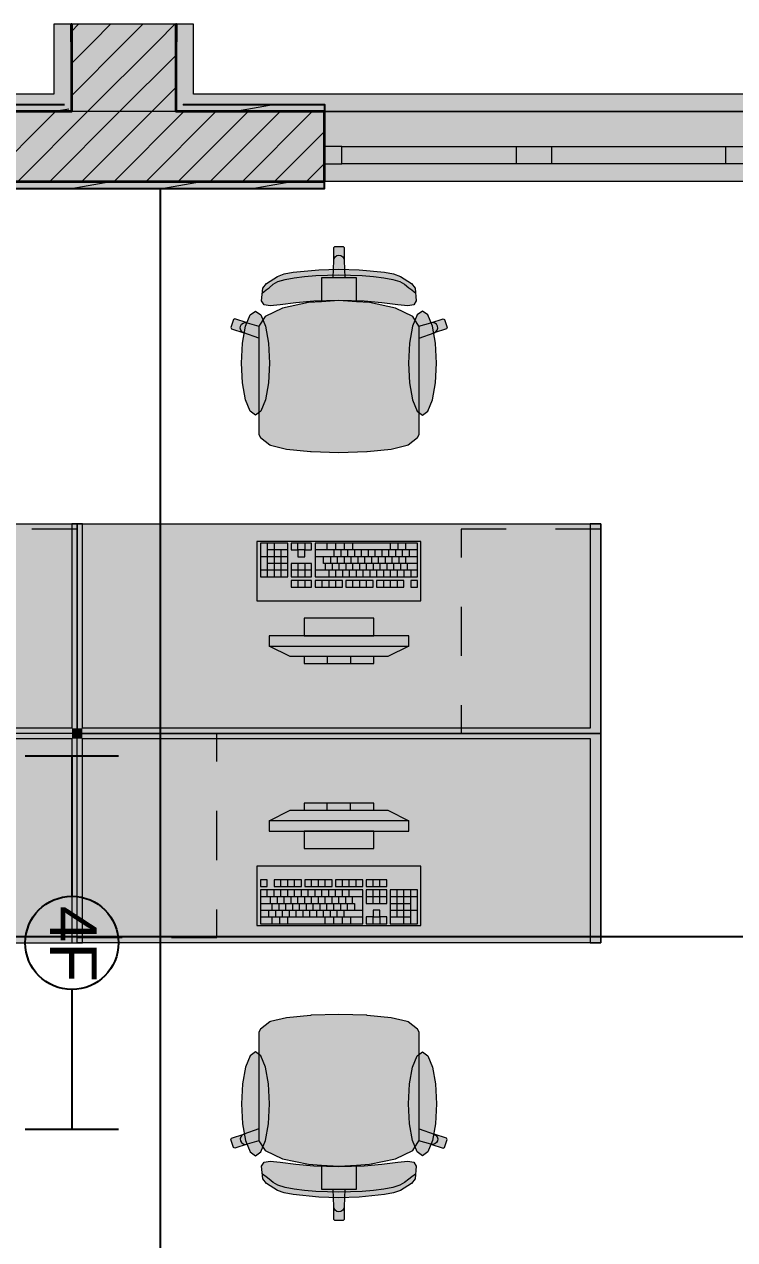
# Model space of a CAD drawing. Header units: inches. Extents: x 99 to 83418, y 65 to 21631.
# Drawn here: x 28043 to 30078, y 16607 to 20088 of the extents above; entities that cross this region are included whole.
import ezdxf

# ---------------------------------------------------------------- set-up
doc = ezdxf.new("R2010")
doc.units = ezdxf.units.IN
doc.header["$MEASUREMENT"] = 0
for name, color, linetype in [('A-Place', 50, 'Continuous'), ('lights', 1, 'Continuous'), ('PDF_Structural - Bearing', 7, 'Continuous')]:
    doc.layers.add(name, color=color, linetype=linetype)
doc.layers.add('PDF_Interior$-$Furniture$', color=7, linetype='Continuous', true_color=0x573938)
doc.styles.get("Standard").update_dxf_attribs({"font": 'arial.ttf'})

# ---------------------------------------------------------------- blocks, each defined once
blk = doc.blocks.new('4feet')
at = {"layer": 'lights'}
for p, q in [((2508.5, 2039.6), (2508.5, 1739.6)), ((3708.5, 2039.6), (3708.5, 1739.6)), ((2508.5, 1889.6), (2958.5, 1889.6)), ((3258.5, 1889.6), (3708.5, 1889.6))]:
    blk.add_line(p, q, dxfattribs=at)
blk.add_circle((3108.5, 1889.6), 150, dxfattribs=at)
at = {"layer": 'lights', "insert": (2989.7, 1969.6), "char_height": 150, "attachment_point": 1}
blk.add_mtext_dynamic_manual_height_columns('4F', width=300, gutter_width=12.5, heights=[0], dxfattribs=at)

msp = doc.modelspace()

# ---------------------------------------------------------------- hatches: boundary and pattern name
at = {"layer": 'PDF_Interior$-$Furniture$', "true_color": 0xffffff, "transparency": 33554559}
for points in [[(28715, 18980), (28715, 18943.9), (28715, 18912.9), (28719.6, 18904.3), (28746.4, 18883.1), (28748.5, 18882.3), (28794.5, 18871.6), (28863.2, 18864.4), (28864.3, 18864.3), (28944.3, 18861.9), (28944.3, 19451.9), (28932.2, 19451.9), (28929.2, 19448.9), (28929.2, 19412), (28927.4, 19362.1), (28894, 19362.1), (28894, 19332.2), (28894, 19293.5), (28856.6, 19291.1), (28782.2, 19275.2), (28732.5, 19251.4), (28715.2, 19223.6), (28681, 19233.3), (28645.6, 19244.7), (28641.8, 19242.7), (28634.3, 19220), (28636.2, 19216.2), (28671.7, 19204.8), (28715, 19189.1)], [(29173.6, 18980), (29173.6, 19189.1), (29217, 19204.8), (29252.4, 19216.2), (29254.3, 19220), (29246.8, 19242.7), (29243, 19244.7), (29207.6, 19233.3), (29173.5, 19223.6), (29156.1, 19251.4), (29106.4, 19275.2), (29032, 19291.1), (28994.6, 19293.5), (28994.6, 19332.2), (28994.6, 19362.1), (28961.2, 19362.1), (28959.4, 19412), (28959.4, 19448.9), (28956.4, 19451.9), (28944.3, 19451.9), (28944.3, 18861.9), (29024.3, 18864.3), (29025.4, 18864.4), (29094.2, 18871.6), (29140.1, 18882.3), (29142.2, 18883.1), (29169, 18904.3), (29173.6, 18912.9), (29173.6, 18943.9)], [(28886.8, 19384.9), (28813.6, 19377.9), (28787.7, 19373.1), (28767.8, 19365.9), (28736.7, 19345.8), (28726.2, 19332.6), (28722.9, 19296.5), (28729.6, 19285), (28746.9, 19281.9), (28775.8, 19284.5), (28821.1, 19290.4), (28872, 19295), (28944.3, 19297.3), (28944.3, 19387.1)], [(29001.8, 19384.9), (28944.3, 19387.1), (28944.3, 19297.3), (29016.6, 19295), (29067.5, 19290.4), (29112.8, 19284.5), (29141.8, 19281.9), (29159, 19285), (29165.7, 19296.5), (29162.4, 19332.6), (29151.9, 19345.8), (29120.8, 19365.9), (29100.9, 19373.1), (29075, 19377.9)], [(28665, 19117.8), (28666.8, 19074), (28672.5, 19031.2), (28681.9, 18996.5), (28693.4, 18975.4), (28705.3, 18968.8), (28717.1, 18975.4), (28728.7, 18996.6), (28738, 19031.3), (28743.8, 19074.1), (28745.5, 19117.9), (28743.8, 19161.7), (28738, 19204.5), (28728.7, 19239.1), (28717.1, 19260.3), (28705.3, 19266.9), (28693.5, 19260.3), (28681.9, 19239.1), (28672.5, 19204.4), (28666.8, 19161.6)], [(29223.6, 19117.8), (29221.8, 19161.6), (29216.1, 19204.4), (29206.7, 19239.1), (29195.1, 19260.3), (29183.3, 19266.9), (29171.5, 19260.3), (29159.9, 19239.2), (29150.5, 19204.5), (29144.8, 19161.7), (29143, 19117.9), (29144.8, 19074.1), (29150.5, 19031.2), (29159.9, 18996.5), (29171.5, 18975.4), (29183.3, 18968.8), (29195.1, 18975.3), (29206.7, 18996.5), (29216.1, 19031.2), (29221.8, 19074)], [(29664.3, 18071.9), (29664.3, 18041.9), (29664.3, 17456.9), (29694.3, 17456.9), (29694.3, 18656.9), (29664.3, 18656.9)], [(29144.3, 18336.9), (29044.3, 18336.9), (29044.3, 18386.9), (28844.3, 18386.9), (28844.3, 18336.9), (28744.3, 18336.9), (28744.3, 18306.9), (28804.3, 18276.9), (28844.3, 18276.9), (28844.3, 18256.9), (29044.3, 18256.9), (29044.3, 18276.9), (29084.3, 18276.9), (29144.3, 18306.9)], [(28744.3, 17776.9), (28844.3, 17776.9), (28844.3, 17726.9), (29044.3, 17726.9), (29044.3, 17776.9), (29144.3, 17776.9), (29144.3, 17806.9), (29084.3, 17836.9), (29044.3, 17836.9), (29044.3, 17856.9), (28844.3, 17856.9), (28844.3, 17836.9), (28804.3, 17836.9), (28744.3, 17806.9)], [(28715, 17133.7), (28715, 16924.6), (28671.7, 16908.9), (28636.2, 16897.5), (28634.3, 16893.7), (28641.8, 16871), (28645.6, 16869), (28681, 16880.5), (28715.2, 16890.1), (28732.5, 16862.3), (28782.2, 16838.5), (28856.6, 16822.6), (28894, 16820.2), (28894, 16781.5), (28894, 16751.6), (28927.4, 16751.6), (28929.2, 16701.7), (28929.2, 16664.8), (28932.2, 16661.9), (28944.3, 16661.9), (28944.3, 17251.9), (28864.3, 17249.4), (28863.2, 17249.3), (28794.5, 17242.1), (28748.5, 17231.4), (28746.4, 17230.6), (28719.6, 17209.4), (28715, 17200.8), (28715, 17169.8)], [(29173.6, 17133.7), (29173.6, 17169.8), (29173.6, 17200.8), (29169, 17209.4), (29142.2, 17230.6), (29140.1, 17231.4), (29094.2, 17242.1), (29025.4, 17249.3), (29024.3, 17249.4), (28944.3, 17251.9), (28944.3, 16661.9), (28956.4, 16661.9), (28959.4, 16664.8), (28959.4, 16701.7), (28961.2, 16751.6), (28994.6, 16751.6), (28994.6, 16781.5), (28994.6, 16820.2), (29032, 16822.6), (29106.4, 16838.5), (29156.1, 16862.3), (29173.5, 16890.1), (29207.6, 16880.5), (29243, 16869), (29246.8, 16871), (29254.3, 16893.7), (29252.4, 16897.5), (29217, 16908.9), (29173.6, 16924.6)], [(28665, 16995.9), (28666.8, 16952.2), (28672.5, 16909.4), (28681.9, 16874.7), (28693.4, 16853.5), (28705.3, 16846.9), (28717.1, 16853.5), (28728.7, 16874.7), (28738, 16909.3), (28743.7, 16952.1), (28745.5, 16995.9), (28743.7, 17039.7), (28738, 17082.5), (28728.7, 17117.1), (28717.1, 17138.3), (28705.3, 17144.9), (28693.4, 17138.3), (28681.9, 17117.2), (28672.5, 17082.5), (28666.8, 17039.7)], [(29223.6, 16995.9), (29221.8, 17039.7), (29216.1, 17082.5), (29206.7, 17117.2), (29195.1, 17138.4), (29183.3, 17144.9), (29171.5, 17138.3), (29159.9, 17117.2), (29150.5, 17082.5), (29144.8, 17039.7), (29143, 16995.9), (29144.8, 16952.1), (29150.5, 16909.3), (29159.9, 16874.6), (29171.5, 16853.5), (29183.3, 16846.9), (29195.1, 16853.5), (29206.7, 16874.7), (29216.1, 16909.3), (29221.8, 16952.2)], [(28886.8, 16728.8), (28944.3, 16726.6), (28944.3, 16816.4), (28872, 16818.7), (28821.1, 16823.4), (28775.8, 16829.2), (28746.9, 16831.8), (28729.6, 16828.7), (28722.9, 16817.2), (28726.2, 16781.1), (28736.7, 16767.9), (28767.8, 16747.8), (28787.7, 16740.6), (28813.6, 16735.8)], [(29001.8, 16728.8), (29075, 16735.8), (29100.9, 16740.6), (29120.8, 16747.8), (29151.9, 16767.9), (29162.4, 16781.1), (29165.7, 16817.2), (29159, 16828.7), (29141.8, 16831.8), (29112.8, 16829.2), (29067.5, 16823.4), (29016.6, 16818.7), (28944.3, 16816.4), (28944.3, 16726.6)]]:
    msp.add_hatch(color=7, dxfattribs=at).paths.add_polyline_path(points)

# ---------------------------------------------------------------- linework, layer by layer
at = {"layer": 'A-Place'}
for p, q in [((28431.8, 19618.1), (28431.8, 7742)), ((31678, 17474.6), (7459.3, 17474.6))]:
    msp.add_line(p, q, dxfattribs=at)
at = {"layer": 'PDF_Interior$-$Furniture$', "color": 126, "lineweight": 25, "true_color": 0x008060}
for points in [[(28177.9, 19838.1), (27602.9, 19838.1), (27602.9, 19858.1), (28157.9, 19858.1)], [(28497.9, 19858.1), (28902.9, 19858.1), (28902.9, 19838.1), (28477.9, 19838.1)]]:
    msp.add_lwpolyline(points, dxfattribs=at)
at = {"layer": 'PDF_Interior$-$Furniture$', "color": 121, "lineweight": 13, "true_color": 0x80ffdf}
for points in [[(28170.6, 19845.3), (28129.7, 19838.1)], [(28502.2, 19858.1), (28496.9, 19857.2)], [(28761.4, 19858.1), (28648, 19838.1)], [(28177.7, 19618.1), (28291.1, 19638.1)], [(28436.8, 19618.1), (28550.3, 19638.1)], [(28696, 19618.1), (28809.4, 19638.1)]]:
    msp.add_lwpolyline(points, dxfattribs=at)
at = {"layer": 'PDF_Interior$-$Furniture$', "color": 126, "lineweight": 25, "true_color": 0x008060}
msp.add_lwpolyline([(28902.9, 19638.1), (27602.9, 19638.1), (27602.9, 19618.1), (28902.9, 19618.1)], close=True, dxfattribs=at)
at = {"layer": 'PDF_Interior$-$Furniture$', "lineweight": 13}
for points in [[(28927.4, 19362.1), (28929.2, 19412), (28930.4, 19417.7), (28933.6, 19422.5), (28938.5, 19425.8), (28944.3, 19426.9), (28950.1, 19425.8), (28955, 19422.5), (28958.3, 19417.7), (28959.4, 19412), (28961.2, 19362.1)], [(28929.2, 19412), (28929.2, 19448.9), (28932.2, 19451.9), (28944.3, 19451.9), (28956.4, 19451.9), (28959.4, 19448.9), (28959.4, 19412)], [(28725.5, 19319.4), (28729.3, 19322.1), (28735.5, 19327.2), (28744.6, 19333.4), (28756.3, 19343.4), (28769.5, 19351.1), (28789.8, 19357.4), (28815.8, 19362.3), (28845.8, 19366), (28878.2, 19368.6), (28911.6, 19370), (28944.3, 19370.5), (28977, 19370), (29010.4, 19368.6), (29042.8, 19366), (29072.8, 19362.3), (29098.8, 19357.4), (29119.1, 19351.1), (29132.3, 19343.4), (29144, 19333.4), (29153.1, 19327.2), (29159.3, 19322.1), (29163.1, 19319.4)], [(28994.6, 19293.5), (28994.6, 19332.2), (28994.6, 19362.1), (28961.2, 19362.1), (28944.3, 19362.1), (28927.4, 19362.1), (28894, 19362.1), (28894, 19332.2), (28894, 19293.5)], [(29173.5, 19223.6), (29156.1, 19251.4), (29106.4, 19275.2), (29032, 19291.1), (28994.6, 19293.5), (28944.3, 19296.7), (28894, 19293.5), (28856.6, 19291.1), (28782.2, 19275.2), (28732.5, 19251.4), (28715.2, 19223.6)], [(28715, 19189.1), (28671.7, 19204.8), (28666.5, 19207.7), (28662.9, 19212.2), (28661.3, 19217.9), (28662, 19223.7), (28664.8, 19228.8), (28669.5, 19232.4), (28675.1, 19233.9), (28681, 19233.3), (28645.6, 19244.7), (28641.8, 19242.7), (28634.3, 19220), (28636.2, 19216.2), (28671.7, 19204.8)], [(28681, 19233.3), (28715.2, 19223.6), (28715, 19223.4), (28715, 19189.1), (28715, 18980), (28715, 18943.9), (28715, 18912.9), (28719.6, 18904.3), (28746.4, 18883.1), (28748.5, 18882.3), (28794.5, 18871.6), (28863.2, 18864.4), (28864.3, 18864.3), (28944.3, 18861.9), (29024.3, 18864.3), (29025.4, 18864.4), (29094.2, 18871.6), (29140.1, 18882.3), (29142.2, 18883.1), (29169, 18904.3), (29173.6, 18912.9), (29173.6, 18943.9), (29173.6, 18980), (29173.6, 19189.1), (29173.6, 19223.4), (29173.5, 19223.6), (29207.6, 19233.3)], [(29173.6, 19189.1), (29217, 19204.8), (29222.1, 19207.7), (29225.7, 19212.2), (29227.3, 19217.9), (29226.6, 19223.7), (29223.8, 19228.8), (29219.1, 19232.4), (29213.5, 19233.9), (29207.6, 19233.3), (29243, 19244.7), (29246.8, 19242.7), (29254.3, 19220), (29252.4, 19216.2), (29217, 19204.8)], [(26694.3, 18656.9), (28194.3, 18656.9), (28194.3, 18056.9), (26694.3, 18056.9)], [(26694.3, 17456.9), (28194.3, 17456.9), (28194.3, 18056.9), (29694.3, 18056.9), (29694.3, 18656.9), (29664.3, 18656.9), (29664.3, 18071.9), (28209.3, 18071.9), (28209.3, 18656.9), (28179.3, 18656.9), (28179.3, 18071.9), (26724.3, 18071.9)], [(26724.3, 18041.9), (28179.3, 18041.9), (28179.3, 17456.9), (28209.3, 17456.9), (28209.3, 18041.9), (29664.3, 18041.9), (29664.3, 17456.9), (29694.3, 17456.9), (29694.3, 18056.9), (28194.3, 18056.9), (28194.3, 18656.9), (29694.3, 18656.9), (29694.3, 17456.9), (28194.3, 17456.9), (28194.3, 18056.9), (26694.3, 18056.9)], [(28194.3, 18641.9), (28064.9, 18641.9)], [(29423.7, 18641.9), (29294.3, 18641.9), (29294.3, 18561)], [(29694.3, 18641.9), (29564.9, 18641.9)], [(28738.7, 18602), (28738.7, 18505)], [(28758.3, 18602), (28758.3, 18505)], [(28846.4, 18602), (28846.4, 18582.6), (28826.8, 18582.6), (28826.8, 18602)], [(28910, 18602), (28910, 18582.6)], [(28934.5, 18602), (28934.5, 18582.6)], [(28959, 18602), (28959, 18582.6)], [(28983.5, 18602), (28983.5, 18582.6)], [(29091.2, 18602), (29091.2, 18582.6)], [(29113.2, 18602), (29113.2, 18582.6)], [(29135.2, 18602), (29135.2, 18582.6)], [(28797.4, 18563.2), (28719.1, 18563.2)], [(28797.4, 18582.6), (28738.7, 18582.6)], [(28777.8, 18582.6), (28777.8, 18505)], [(29169.5, 18582.6), (28875.8, 18582.6)], [(29169.5, 18563.2), (28875.8, 18563.2)], [(29169.5, 18543.8), (28900.2, 18543.8), (28900.2, 18563.2)], [(28919.8, 18563.2), (28919.8, 18543.8)], [(28929.6, 18582.6), (28929.6, 18563.2)], [(28939.4, 18563.2), (28939.4, 18543.8)], [(28949.2, 18582.6), (28949.2, 18563.2)], [(28959, 18563.2), (28959, 18543.8)], [(28968.8, 18582.6), (28968.8, 18563.2)], [(28978.6, 18563.2), (28978.6, 18543.8)], [(28988.4, 18582.6), (28988.4, 18563.2)], [(28998.2, 18563.2), (28998.2, 18543.8)], [(29008, 18582.6), (29008, 18563.2)], [(29017.7, 18563.2), (29017.7, 18543.8)], [(29027.5, 18582.6), (29027.5, 18563.2)], [(29037.3, 18563.2), (29037.3, 18543.8)], [(29047.1, 18582.6), (29047.1, 18563.2)], [(29056.9, 18563.2), (29056.9, 18543.8)], [(29066.7, 18582.6), (29066.7, 18563.2)], [(29076.5, 18563.2), (29076.5, 18543.8)], [(29086.3, 18582.6), (29086.3, 18563.2)], [(29096.1, 18563.2), (29096.1, 18543.8)], [(29105.9, 18582.6), (29105.9, 18563.2)], [(29115.7, 18563.2), (29115.7, 18543.8)], [(29125.5, 18582.6), (29125.5, 18563.2)], [(29135.2, 18563.2), (29135.2, 18543.8)], [(29145, 18582.6), (29145, 18563.2)], [(28797.4, 18524.4), (28719.1, 18524.4)], [(28797.4, 18543.8), (28738.7, 18543.8)], [(28866, 18524.4), (28807.2, 18524.4)], [(28826.8, 18543.8), (28826.8, 18505)], [(28846.4, 18543.8), (28846.4, 18505)], [(29169.5, 18524.4), (28875.8, 18524.4)], [(28905.1, 18543.8), (28905.1, 18524.4)], [(28914.9, 18524.4), (28914.9, 18505)], [(28924.7, 18543.8), (28924.7, 18524.4)], [(28934.5, 18524.4), (28934.5, 18505)], [(28944.3, 18543.8), (28944.3, 18524.4)], [(28954.1, 18524.4), (28954.1, 18505)], [(28963.9, 18543.8), (28963.9, 18524.4)], [(28973.7, 18524.4), (28973.7, 18505)], [(28983.5, 18543.8), (28983.5, 18524.4)], [(28993.3, 18524.4), (28993.3, 18505)], [(29003.1, 18543.8), (29003.1, 18524.4)], [(29012.8, 18524.4), (29012.8, 18505)], [(29022.6, 18543.8), (29022.6, 18524.4)], [(29032.4, 18524.4), (29032.4, 18505)], [(29042.2, 18543.8), (29042.2, 18524.4)], [(29052, 18524.4), (29052, 18505)], [(29061.8, 18543.8), (29061.8, 18524.4)], [(29071.6, 18524.4), (29071.6, 18505)], [(29081.4, 18543.8), (29081.4, 18524.4)], [(29091.2, 18524.4), (29091.2, 18505)], [(29101, 18543.8), (29101, 18524.4)], [(29110.8, 18524.4), (29110.8, 18505)], [(29120.6, 18543.8), (29120.6, 18524.4)], [(29130.3, 18524.4), (29130.3, 18505)], [(29140.1, 18543.8), (29140.1, 18524.4)], [(29149.9, 18524.4), (29149.9, 18505)], [(28826.8, 18495.3), (28826.8, 18475.9)], [(28846.4, 18495.3), (28846.4, 18475.9)], [(28895.3, 18495.3), (28895.3, 18475.9)], [(28914.9, 18495.3), (28914.9, 18475.9)], [(28934.5, 18495.3), (28934.5, 18475.9)], [(28983.5, 18495.3), (28983.5, 18475.9)], [(29003.1, 18495.3), (29003.1, 18475.9)], [(29022.6, 18495.3), (29022.6, 18475.9)], [(29071.6, 18495.3), (29071.6, 18475.9)], [(29091.2, 18495.3), (29091.2, 18475.9)], [(29110.8, 18495.3), (29110.8, 18475.9)], [(29294.3, 18419.9), (29294.3, 18278.8)], [(29144.3, 18306.9), (29084.3, 18276.9), (28804.3, 18276.9), (28744.3, 18306.9)], [(28911, 18276.9), (28911, 18256.9)], [(28977.6, 18276.9), (28977.6, 18256.9)], [(29294.3, 18137.7), (29294.3, 18056.9)], [(28594.3, 17976), (28594.3, 18056.9)], [(28594.3, 17693.8), (28594.3, 17834.9)], [(28744.3, 17806.9), (28804.3, 17836.9), (29084.3, 17836.9), (29144.3, 17806.9)], [(28911, 17836.9), (28911, 17856.9)], [(28977.6, 17836.9), (28977.6, 17856.9)], [(28777.8, 17618.4), (28777.8, 17637.8)], [(28797.4, 17618.4), (28797.4, 17637.8)], [(28817, 17618.4), (28817, 17637.8)], [(28866, 17618.4), (28866, 17637.8)], [(28885.6, 17618.4), (28885.6, 17637.8)], [(28905.1, 17618.4), (28905.1, 17637.8)], [(28954.1, 17618.4), (28954.1, 17637.8)], [(28973.7, 17618.4), (28973.7, 17637.8)], [(28993.3, 17618.4), (28993.3, 17637.8)], [(29042.2, 17618.4), (29042.2, 17637.8)], [(29061.8, 17618.4), (29061.8, 17637.8)], [(28719.1, 17589.3), (29012.8, 17589.3)], [(28738.7, 17589.3), (28738.7, 17608.7)], [(28748.5, 17569.9), (28748.5, 17589.3)], [(28758.3, 17589.3), (28758.3, 17608.7)], [(28768.1, 17569.9), (28768.1, 17589.3)], [(28777.8, 17589.3), (28777.8, 17608.7)], [(28787.6, 17569.9), (28787.6, 17589.3)], [(28797.4, 17589.3), (28797.4, 17608.7)], [(28807.2, 17569.9), (28807.2, 17589.3)], [(28817, 17589.3), (28817, 17608.7)], [(28826.8, 17569.9), (28826.8, 17589.3)], [(28836.6, 17589.3), (28836.6, 17608.7)], [(28846.4, 17569.9), (28846.4, 17589.3)], [(28856.2, 17589.3), (28856.2, 17608.7)], [(28866, 17569.9), (28866, 17589.3)], [(28875.8, 17589.3), (28875.8, 17608.7)], [(28885.6, 17569.9), (28885.6, 17589.3)], [(28895.3, 17589.3), (28895.3, 17608.7)], [(28905.1, 17569.9), (28905.1, 17589.3)], [(28914.9, 17589.3), (28914.9, 17608.7)], [(28924.7, 17569.9), (28924.7, 17589.3)], [(28934.5, 17589.3), (28934.5, 17608.7)], [(28944.3, 17569.9), (28944.3, 17589.3)], [(28954.1, 17589.3), (28954.1, 17608.7)], [(28963.9, 17569.9), (28963.9, 17589.3)], [(28973.7, 17589.3), (28973.7, 17608.7)], [(28983.5, 17569.9), (28983.5, 17589.3)], [(29022.6, 17589.3), (29081.4, 17589.3)], [(29042.2, 17569.9), (29042.2, 17608.7)], [(29061.8, 17569.9), (29061.8, 17608.7)], [(29091.2, 17589.3), (29169.5, 17589.3)], [(29110.8, 17531.1), (29110.8, 17608.7)], [(29130.3, 17511.7), (29130.3, 17608.7)], [(29149.9, 17511.7), (29149.9, 17608.7)], [(28464.9, 17471.9), (28594.3, 17471.9), (28594.3, 17552.7)], [(28719.1, 17569.9), (28988.4, 17569.9), (28988.4, 17550.5)], [(28719.1, 17550.5), (29012.8, 17550.5)], [(28743.6, 17531.1), (28743.6, 17550.5)], [(28753.4, 17550.5), (28753.4, 17569.9)], [(28763.2, 17531.1), (28763.2, 17550.5)], [(28773, 17550.5), (28773, 17569.9)], [(28782.7, 17531.1), (28782.7, 17550.5)], [(28792.5, 17550.5), (28792.5, 17569.9)], [(28802.3, 17531.1), (28802.3, 17550.5)], [(28812.1, 17550.5), (28812.1, 17569.9)], [(28821.9, 17531.1), (28821.9, 17550.5)], [(28831.7, 17550.5), (28831.7, 17569.9)], [(28841.5, 17531.1), (28841.5, 17550.5)], [(28851.3, 17550.5), (28851.3, 17569.9)], [(28861.1, 17531.1), (28861.1, 17550.5)], [(28870.9, 17550.5), (28870.9, 17569.9)], [(28880.7, 17531.1), (28880.7, 17550.5)], [(28890.5, 17550.5), (28890.5, 17569.9)], [(28900.2, 17531.1), (28900.2, 17550.5)], [(28910, 17550.5), (28910, 17569.9)], [(28919.8, 17531.1), (28919.8, 17550.5)], [(28929.6, 17550.5), (28929.6, 17569.9)], [(28939.4, 17531.1), (28939.4, 17550.5)], [(28949.2, 17550.5), (28949.2, 17569.9)], [(28959, 17531.1), (28959, 17550.5)], [(28968.8, 17550.5), (28968.8, 17569.9)], [(29091.2, 17569.9), (29149.9, 17569.9)], [(29091.2, 17550.5), (29169.5, 17550.5)], [(28719.1, 17531.1), (29012.8, 17531.1)], [(28753.4, 17511.7), (28753.4, 17531.1)], [(28775.4, 17511.7), (28775.4, 17531.1)], [(28797.4, 17511.7), (28797.4, 17531.1)], [(28905.1, 17511.7), (28905.1, 17531.1)], [(28929.6, 17511.7), (28929.6, 17531.1)], [(28954.1, 17511.7), (28954.1, 17531.1)], [(28978.6, 17511.7), (28978.6, 17531.1)], [(29042.2, 17511.7), (29042.2, 17531.1), (29061.8, 17531.1), (29061.8, 17511.7)], [(29091.2, 17531.1), (29149.9, 17531.1)], [(28194.3, 17471.9), (28323.7, 17471.9)], [(29207.6, 16880.5), (29173.5, 16890.1), (29173.6, 16890.3), (29173.6, 16924.6), (29173.6, 17133.7), (29173.6, 17169.8), (29173.6, 17200.8), (29169, 17209.4), (29142.2, 17230.6), (29140.1, 17231.4), (29094.2, 17242.1), (29025.4, 17249.3), (29024.3, 17249.4), (28944.3, 17251.9), (28864.3, 17249.4), (28863.2, 17249.3), (28794.5, 17242.1), (28748.5, 17231.4), (28746.4, 17230.6), (28719.6, 17209.4), (28715, 17200.8), (28715, 17169.8), (28715, 17133.7), (28715, 16924.6), (28715, 16890.3), (28715.2, 16890.1), (28681, 16880.5)], [(28715, 16924.6), (28671.7, 16908.9), (28666.5, 16906.1), (28662.9, 16901.5), (28661.3, 16895.9), (28662, 16890.1), (28664.8, 16885), (28669.5, 16881.3), (28675.1, 16879.8), (28681, 16880.5), (28645.6, 16869), (28641.8, 16871), (28634.3, 16893.7), (28636.2, 16897.5), (28671.7, 16908.9)], [(29173.6, 16924.6), (29217, 16908.9), (29222.1, 16906.1), (29225.7, 16901.5), (29227.3, 16895.9), (29226.6, 16890.1), (29223.8, 16885), (29219.1, 16881.3), (29213.5, 16879.8), (29207.6, 16880.5), (29243, 16869), (29246.8, 16871), (29254.3, 16893.7), (29252.4, 16897.5), (29217, 16908.9)], [(28715.2, 16890.1), (28732.5, 16862.3), (28782.2, 16838.5), (28856.6, 16822.6), (28894, 16820.2), (28944.3, 16817), (28994.6, 16820.2), (29032, 16822.6), (29106.4, 16838.5), (29156.1, 16862.3), (29173.5, 16890.1)], [(28894, 16820.2), (28894, 16781.5), (28894, 16751.6), (28927.4, 16751.6), (28944.3, 16751.6), (28961.2, 16751.6), (28994.6, 16751.6), (28994.6, 16781.5), (28994.6, 16820.2)], [(29163.1, 16794.3), (29159.3, 16791.6), (29153.1, 16786.5), (29144, 16780.3), (29132.3, 16770.3), (29119.1, 16762.6), (29098.8, 16756.3), (29072.8, 16751.4), (29042.8, 16747.7), (29010.4, 16745.2), (28977, 16743.7), (28944.3, 16743.2), (28911.6, 16743.7), (28878.2, 16745.2), (28845.8, 16747.7), (28815.8, 16751.4), (28789.8, 16756.3), (28769.5, 16762.6), (28756.3, 16770.3), (28744.6, 16780.3), (28735.5, 16786.5), (28729.3, 16791.6), (28725.5, 16794.3)], [(28961.2, 16751.6), (28959.4, 16701.7), (28958.3, 16696), (28955, 16691.2), (28950.1, 16687.9), (28944.3, 16686.8), (28938.5, 16687.9), (28933.6, 16691.2), (28930.4, 16696), (28929.2, 16701.7), (28927.4, 16751.6)], [(28959.4, 16701.7), (28959.4, 16664.8), (28956.4, 16661.9), (28944.3, 16661.9), (28932.2, 16661.9), (28929.2, 16664.8), (28929.2, 16701.7)]]:
    msp.add_lwpolyline(points, dxfattribs=at)
for points in [[(29067.5, 19290.4), (29016.6, 19295), (28944.3, 19297.3), (28872, 19295), (28821.1, 19290.4), (28775.8, 19284.5), (28746.9, 19281.9), (28729.6, 19285), (28722.9, 19296.5), (28726.2, 19332.6), (28736.7, 19345.8), (28767.8, 19365.9), (28787.7, 19373.1), (28813.6, 19377.9), (28886.8, 19384.9), (28944.3, 19387.1), (29001.8, 19384.9), (29075, 19377.9), (29100.9, 19373.1), (29120.8, 19365.9), (29151.9, 19345.8), (29162.4, 19332.6), (29165.7, 19296.5), (29159, 19285), (29141.8, 19281.9), (29112.8, 19284.5)], [(28665, 19117.8), (28668.1, 19174.8), (28676.8, 19223.2), (28689.9, 19255.5), (28705.3, 19266.8), (28720.7, 19255.5), (28733.8, 19223.2), (28742.5, 19174.8), (28745.6, 19117.8), (28742.5, 19060.8), (28733.8, 19012.4), (28720.7, 18980.1), (28705.3, 18968.8), (28689.9, 18980.1), (28676.8, 19012.4), (28668.1, 19060.8)], [(29220.5, 19174.8), (29211.8, 19223.2), (29198.7, 19255.5), (29183.3, 19266.8), (29167.9, 19255.5), (29154.8, 19223.2), (29146.1, 19174.8), (29143.1, 19117.8), (29146.1, 19060.8), (29154.8, 19012.4), (29167.9, 18980.1), (29183.3, 18968.8), (29198.7, 18980.1), (29211.8, 19012.4), (29220.5, 19060.8), (29223.6, 19117.8)], [(29179.3, 18606.9), (28709.3, 18606.9), (28709.3, 18436.9), (29179.3, 18436.9)], [(28797.4, 18602), (28719.1, 18602), (28719.1, 18505), (28797.4, 18505)], [(28866, 18602), (28807.2, 18602), (28807.2, 18582.6), (28826.8, 18582.6), (28826.8, 18563.2), (28846.4, 18563.2), (28846.4, 18582.6), (28866, 18582.6)], [(29169.5, 18602), (28875.8, 18602), (28875.8, 18505), (29169.5, 18505)], [(28866, 18543.8), (28807.2, 18543.8), (28807.2, 18505), (28866, 18505)], [(28866, 18495.3), (28807.2, 18495.3), (28807.2, 18475.9), (28866, 18475.9)], [(28954.1, 18495.3), (28875.8, 18495.3), (28875.8, 18475.9), (28954.1, 18475.9)], [(29042.2, 18495.3), (28963.9, 18495.3), (28963.9, 18475.9), (29042.2, 18475.9)], [(29130.3, 18495.3), (29052, 18495.3), (29052, 18475.9), (29130.3, 18475.9)], [(29169.5, 18495.3), (29149.9, 18495.3), (29149.9, 18475.9), (29169.5, 18475.9)], [(29044.3, 18386.9), (28844.3, 18386.9), (28844.3, 18336.9), (29044.3, 18336.9)], [(29144.3, 18336.9), (28744.3, 18336.9), (28744.3, 18306.9), (29144.3, 18306.9)], [(29044.3, 18276.9), (28844.3, 18276.9), (28844.3, 18256.9), (29044.3, 18256.9)], [(28844.3, 17836.9), (29044.3, 17836.9), (29044.3, 17856.9), (28844.3, 17856.9)], [(28744.3, 17776.9), (29144.3, 17776.9), (29144.3, 17806.9), (28744.3, 17806.9)], [(28844.3, 17726.9), (29044.3, 17726.9), (29044.3, 17776.9), (28844.3, 17776.9)], [(28709.3, 17506.9), (29179.3, 17506.9), (29179.3, 17676.9), (28709.3, 17676.9)], [(28719.1, 17618.4), (28738.7, 17618.4), (28738.7, 17637.8), (28719.1, 17637.8)], [(28758.3, 17618.4), (28836.6, 17618.4), (28836.6, 17637.8), (28758.3, 17637.8)], [(28846.4, 17618.4), (28924.7, 17618.4), (28924.7, 17637.8), (28846.4, 17637.8)], [(28934.5, 17618.4), (29012.8, 17618.4), (29012.8, 17637.8), (28934.5, 17637.8)], [(29022.6, 17618.4), (29081.4, 17618.4), (29081.4, 17637.8), (29022.6, 17637.8)], [(28719.1, 17511.7), (29012.8, 17511.7), (29012.8, 17608.7), (28719.1, 17608.7)], [(29022.6, 17569.9), (29081.4, 17569.9), (29081.4, 17608.7), (29022.6, 17608.7)], [(29091.2, 17511.7), (29169.5, 17511.7), (29169.5, 17608.7), (29091.2, 17608.7)], [(29022.6, 17511.7), (29081.4, 17511.7), (29081.4, 17531.1), (29061.8, 17531.1), (29061.8, 17550.5), (29042.2, 17550.5), (29042.2, 17531.1), (29022.6, 17531.1)], [(28668.1, 16938.9), (28676.8, 16890.6), (28689.9, 16858.2), (28705.3, 16846.9), (28720.7, 16858.2), (28733.8, 16890.6), (28742.5, 16938.9), (28745.6, 16995.9), (28742.5, 17052.9), (28733.8, 17101.3), (28720.7, 17133.6), (28705.3, 17144.9), (28689.9, 17133.6), (28676.8, 17101.3), (28668.1, 17052.9), (28665, 16995.9)], [(29223.6, 16995.9), (29220.5, 16938.9), (29211.8, 16890.6), (29198.7, 16858.2), (29183.3, 16846.9), (29167.9, 16858.2), (29154.8, 16890.6), (29146.1, 16938.9), (29143.1, 16995.9), (29146.1, 17052.9), (29154.8, 17101.3), (29167.9, 17133.6), (29183.3, 17144.9), (29198.7, 17133.6), (29211.8, 17101.3), (29220.5, 17052.9)], [(28821.1, 16823.4), (28872, 16818.7), (28944.3, 16816.4), (29016.6, 16818.7), (29067.5, 16823.4), (29112.8, 16829.2), (29141.8, 16831.8), (29159, 16828.7), (29165.7, 16817.2), (29162.4, 16781.1), (29151.9, 16767.9), (29120.8, 16747.8), (29100.9, 16740.6), (29075, 16735.8), (29001.8, 16728.8), (28944.3, 16726.6), (28886.8, 16728.8), (28813.6, 16735.8), (28787.7, 16740.6), (28767.8, 16747.8), (28736.7, 16767.9), (28726.2, 16781.1), (28722.9, 16817.2), (28729.6, 16828.7), (28746.9, 16831.8), (28775.8, 16829.2)]]:
    msp.add_lwpolyline(points, close=True, dxfattribs=at)
at = {"layer": 'PDF_Interior$-$Furniture$', "color": 7, "lineweight": 0, "true_color": 0xffffff, "transparency": 33554559}
for points in [[(27602.9, 19858.1), (27602.9, 19838.1), (28157.9, 19858.1), (28177.9, 19838.1)], [(28902.9, 19838.1), (28902.9, 19858.1), (28477.9, 19838.1), (28497.9, 19858.1)], [(28902.9, 19638.1), (27602.9, 19638.1), (28902.9, 19618.1), (27602.9, 19618.1)], [(26694.3, 18056.9), (28194.3, 18056.9), (26694.3, 18656.9), (28194.3, 18656.9)], [(28179.3, 18656.9), (28179.3, 18071.9), (28209.3, 18656.9), (28209.3, 18071.9)], [(28194.3, 18056.9), (29694.3, 18056.9), (28194.3, 18656.9), (29694.3, 18656.9)], [(29179.3, 18436.9), (29179.3, 18606.9), (28709.3, 18436.9), (28709.3, 18606.9)], [(26724.3, 18071.9), (26724.3, 18041.9), (28179.3, 18071.9), (28179.3, 18041.9)], [(28209.3, 18071.9), (28179.3, 18071.9), (28209.3, 18041.9), (28179.3, 18041.9)], [(28209.3, 18071.9), (28209.3, 18041.9), (29664.3, 18071.9), (29664.3, 18041.9)], [(28194.3, 18056.9), (26694.3, 18056.9), (28194.3, 17456.9), (26694.3, 17456.9)], [(28179.3, 17456.9), (28209.3, 17456.9), (28179.3, 18041.9), (28209.3, 18041.9)], [(29694.3, 18056.9), (28194.3, 18056.9), (29694.3, 17456.9), (28194.3, 17456.9)], [(28709.3, 17676.9), (28709.3, 17506.9), (29179.3, 17676.9), (29179.3, 17506.9)]]:
    msp.add_solid(points, dxfattribs=at)
at = {"layer": 'PDF_Structural - Bearing', "color": 251, "lineweight": 18, "true_color": 0x6a6a6a}
for points in [[(28477.9, 20088.1), (28177.9, 20088.1), (28127.9, 20088.1), (28127.9, 19888.1), (25277.9, 19888.1), (25277.9, 20038.1), (25277.9, 20088.1), (24927.9, 20088.1)], [(31727.9, 20088.1), (31427.9, 20088.1), (31377.9, 20088.1), (31377.9, 19888.1), (28527.9, 19888.1), (28527.9, 20038.1), (28527.9, 20088.1), (28177.9, 20088.1)], [(25227.9, 20038.1), (25227.9, 19838.1), (25277.9, 19838.1), (28177.9, 19838.1), (28177.9, 19888.1), (28177.9, 20038.1)], [(28477.9, 20038.1), (28477.9, 19838.1), (28527.9, 19838.1), (31427.9, 19838.1)]]:
    msp.add_lwpolyline(points, dxfattribs=at)
at = {"layer": 'PDF_Structural - Bearing', "lineweight": 35}
msp.add_lwpolyline([(28177.9, 20038.1), (28177.9, 20088.1), (28177.9, 20038.1), (28177.9, 19838.1), (27602.9, 19838.1), (27602.9, 19738.1), (27602.9, 19688.1), (27602.9, 19638.1), (28902.9, 19638.1), (28902.9, 19688.1), (28902.9, 19738.1), (28902.9, 19838.1), (28477.9, 19838.1), (28477.9, 20038.1), (28477.9, 20088.1), (28477.9, 20038.1)], dxfattribs=at)
at = {"layer": 'PDF_Structural - Bearing', "color": 11, "lineweight": 9, "true_color": 0xfe847a}
for points in [[(28024.2, 19638.1), (28224.2, 19838.1), (28424.2, 20038.1), (28474.2, 20088.1)], [(28177.9, 19883.7), (28332.3, 20038.1), (28382.3, 20088.1)], [(28177.9, 19975.6), (28240.3, 20038.1), (28290.3, 20088.1)], [(28177.9, 20067.5), (28198.4, 20088.1)], [(28116.1, 19638.1), (28316.1, 19838.1), (28477.9, 19999.9)], [(28208, 19638.1), (28408, 19838.1), (28477.9, 19907.9)], [(27932.3, 19638.1), (28132.3, 19838.1)], [(28300, 19638.1), (28500, 19838.1)], [(28391.9, 19638.1), (28591.9, 19838.1)], [(28483.8, 19638.1), (28683.8, 19838.1)], [(28575.7, 19638.1), (28775.7, 19838.1)], [(28667.7, 19638.1), (28867.7, 19838.1)], [(28759.6, 19638.1), (28902.9, 19781.4)], [(28851.5, 19638.1), (28902.9, 19689.5)]]:
    msp.add_lwpolyline(points, dxfattribs=at)
at = {"layer": 'PDF_Structural - Bearing', "color": 123, "lineweight": 18, "true_color": 0x71cebe}
msp.add_lwpolyline([(11977.9, 19838.1), (11977.9, 10888.1), (28215.4, 10888.1), (28215.4, 8375.6), (31690.3, 8375.6), (31690.3, 10888.1), (38178, 10888.1), (38178, 19838.1)], close=True, dxfattribs=at)
at = {"layer": 'PDF_Structural - Bearing', "lineweight": 13}
for points in [[(30702.9, 19638.1), (28902.9, 19638.1), (28902.9, 19688.1), (28902.9, 19738.1), (28902.9, 19688.1), (28952.9, 19688.1), (28952.9, 19738.1), (28902.9, 19738.1), (28902.9, 19838.1), (30702.9, 19838.1), (30702.9, 19738.1), (30702.9, 19688.1)], [(29502.9, 19688.1), (29452.9, 19688.1), (29452.9, 19738.1), (29502.9, 19738.1), (29552.9, 19738.1), (29552.9, 19688.1)], [(30102.9, 19688.1), (30052.9, 19688.1), (30052.9, 19738.1), (30102.9, 19738.1), (30152.9, 19738.1), (30152.9, 19688.1)]]:
    msp.add_lwpolyline(points, close=True, dxfattribs=at)
for points in [[(28952.9, 19738.1), (29452.9, 19738.1)], [(29552.9, 19738.1), (30052.9, 19738.1)], [(29452.9, 19688.1), (28952.9, 19688.1)], [(30052.9, 19688.1), (29552.9, 19688.1)]]:
    msp.add_lwpolyline(points, dxfattribs=at)
at = {"layer": 'PDF_Structural - Bearing', "color": 7, "lineweight": 0, "true_color": 0xffffff, "transparency": 33554559}
for points in [[(28127.9, 20038.1), (28127.9, 20088.1), (28177.9, 20038.1)], [(28127.9, 20088.1), (28177.9, 20088.1), (28177.9, 20038.1)], [(28477.9, 20088.1), (28477.9, 20038.1), (28177.9, 20088.1), (28177.9, 20038.1)], [(28477.9, 20088.1), (28527.9, 20088.1), (28477.9, 20038.1)], [(28477.9, 20038.1), (28527.9, 20088.1), (28527.9, 20038.1)], [(28127.9, 20038.1), (28177.9, 20038.1), (28127.9, 19888.1), (28177.9, 19888.1)], [(28177.9, 20038.1), (28477.9, 20038.1), (28177.9, 19838.1), (28477.9, 19838.1)], [(28477.9, 20038.1), (28527.9, 20038.1), (28477.9, 19838.1), (28527.9, 19838.1)], [(25277.9, 19838.1), (25277.9, 19888.1), (28177.9, 19838.1), (28177.9, 19888.1)], [(31377.9, 19888.1), (31377.9, 19838.1), (28527.9, 19888.1), (28527.9, 19838.1)], [(27602.9, 19838.1), (28902.9, 19838.1), (27602.9, 19638.1), (28902.9, 19638.1)], [(30702.9, 19838.1), (30702.9, 19638.1), (28902.9, 19838.1), (28902.9, 19638.1)], [(28902.9, 19738.1), (28902.9, 19688.1), (28952.9, 19738.1), (28952.9, 19688.1)], [(28952.9, 19738.1), (28952.9, 19688.1), (29452.9, 19738.1), (29452.9, 19688.1)], [(29502.9, 19688.1), (29502.9, 19738.1), (29452.9, 19688.1), (29452.9, 19738.1)], [(29502.9, 19738.1), (29502.9, 19688.1), (29552.9, 19738.1), (29552.9, 19688.1)], [(29552.9, 19738.1), (29552.9, 19688.1), (30052.9, 19738.1), (30052.9, 19688.1)], [(30102.9, 19688.1), (30102.9, 19738.1), (30052.9, 19688.1), (30052.9, 19738.1)]]:
    msp.add_solid(points, dxfattribs=at)

# ---------------------------------------------------------------- block references
at = {"layer": 'A-Place', "xscale": 0.8908195407415311, "yscale": 0.8908195407415311, "zscale": 0.8908195407415311, "rotation": 270}
msp.add_blockref('4feet', (26496.1, 20226), dxfattribs=at)

doc.saveas('drawing.dxf')
